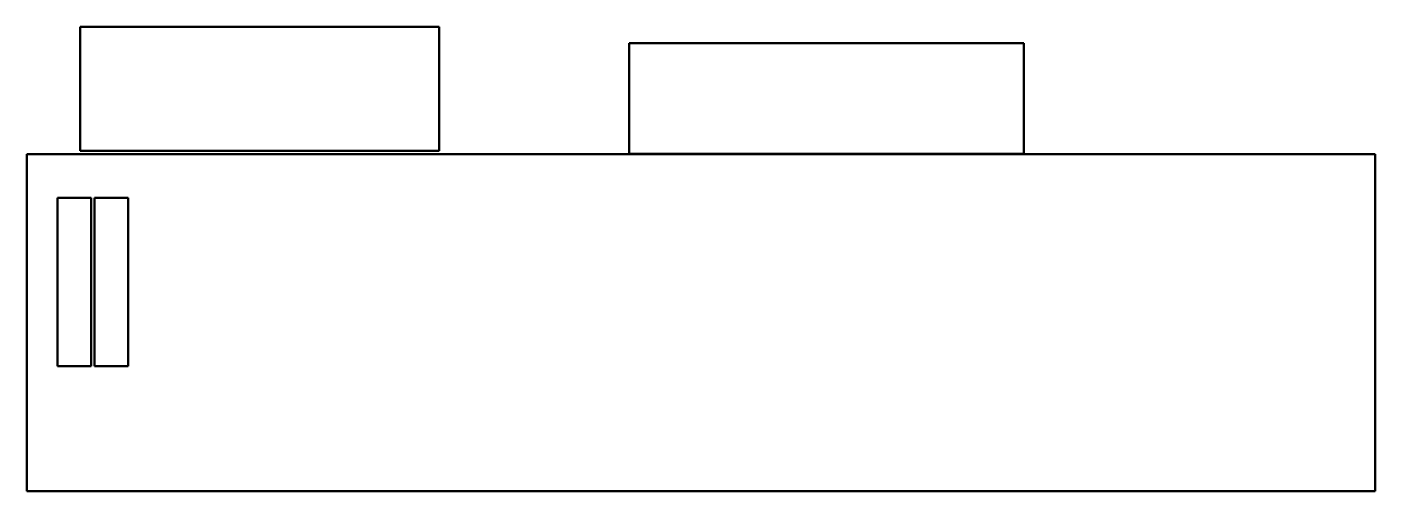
# Model space of a CAD drawing. Header units: millimetres. Extents: x 640 to 1040, y 525 to 663.
import ezdxf

# ---------------------------------------------------------------- set-up
doc = ezdxf.new("R2010")
doc.units = ezdxf.units.MM
doc.header["$LTSCALE"] = 4
doc.layers.add('Visible (ISO)', color=7, linetype='Continuous', lineweight=50)

msp = doc.modelspace()

# ---------------------------------------------------------------- linework, layer by layer
at = {"layer": 'Visible (ISO)'}
for p, q in [((655.76, 662.86), (655.76, 626.14)), ((762.29, 662.86), (655.76, 662.86)), ((762.29, 626.14), (762.29, 662.86)), ((818.73, 658.05), (818.73, 625.24)), ((935.8, 658.05), (818.73, 658.05)), ((935.8, 625.24), (935.8, 658.05)), ((1040, 625.14), (640, 625.14)), ((640, 625.14), (640, 525.14)), ((655.76, 626.14), (762.29, 626.14)), ((818.73, 625.24), (935.8, 625.24)), ((1040, 525.14), (1040, 625.14)), ((649.06, 612.17), (659.06, 612.17)), ((649.06, 562.17), (649.06, 612.17)), ((659.06, 612.17), (659.06, 562.17)), ((660.06, 612.17), (670.06, 612.17)), ((660.06, 562.17), (660.06, 612.17)), ((670.06, 612.17), (670.06, 562.17)), ((659.06, 562.17), (649.06, 562.17)), ((670.06, 562.17), (660.06, 562.17)), ((640, 525.14), (1040, 525.14))]:
    msp.add_line(p, q, dxfattribs=at)

doc.saveas('drawing.dxf')
